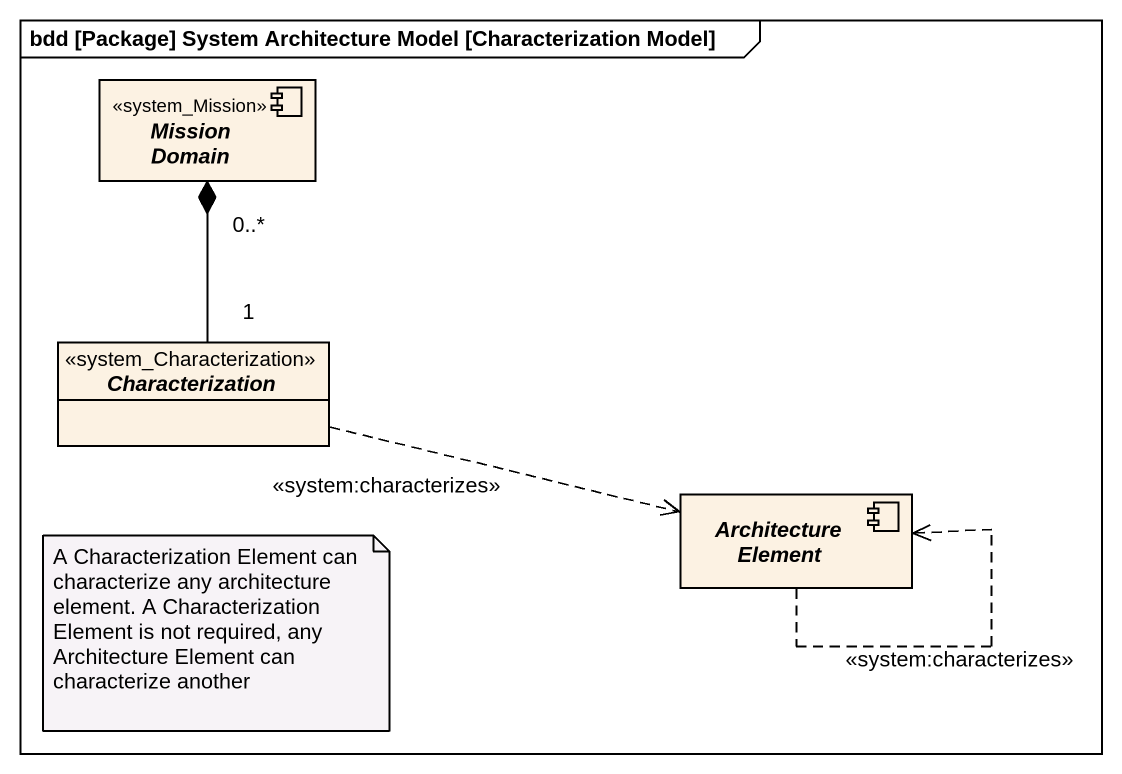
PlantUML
@startuml
mainframe bdd [Package] System Architecture Model [Characterization Model]
allowmixing
hide circle
hide empty members
component "Mission Domain" as Mission_Domain <<system_Mission>>
abstract class Characterization <<system_Characterization>>
component "Architecture Element" as Architecture_Element
Mission_Domain "0..*" *-- "1" Characterization
Characterization .right.> Architecture_Element : <<system:characterizes>>
Architecture_Element ..> Architecture_Element : <<system:characterizes>>
note as N1
  A Characterization Element can characterize any architecture element. A Characterization Element is not required, any Architecture Element can characterize another
end note
@enduml
